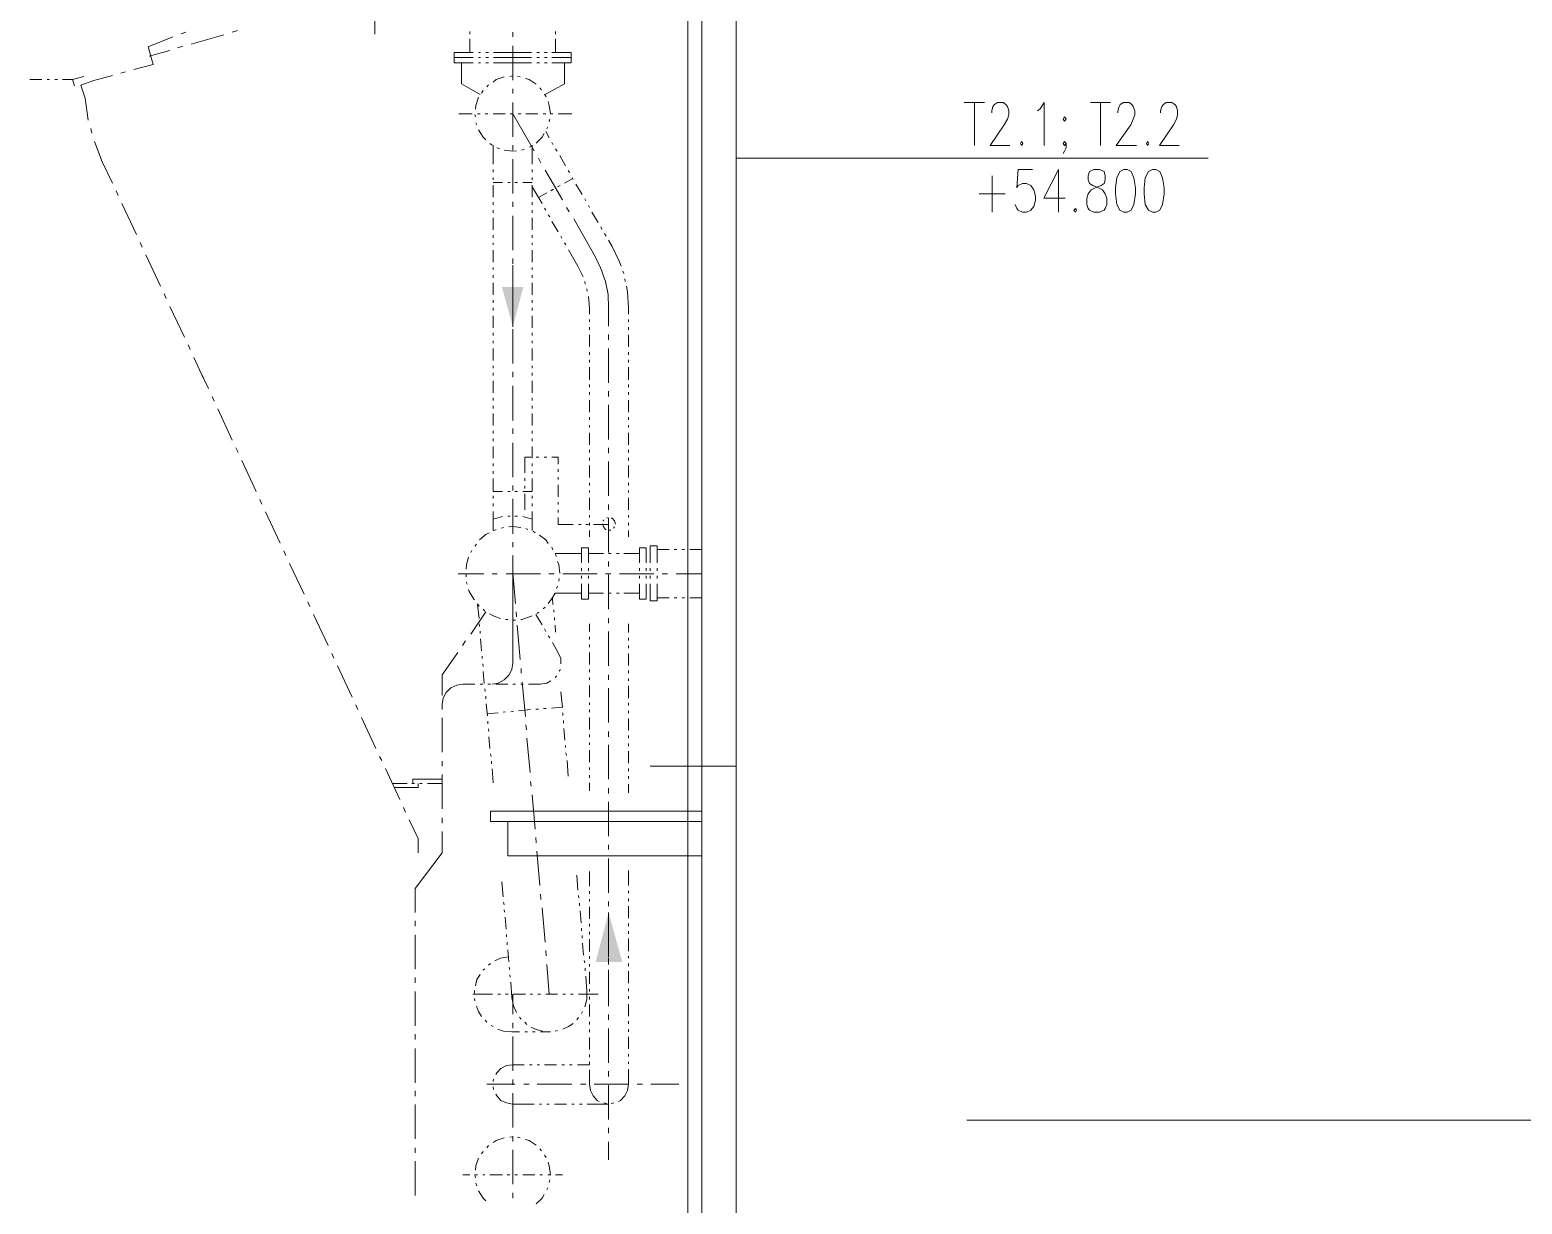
# Model space of a CAD drawing. Header units: millimetres. Extents: x 0 to 588, y 0 to 874.
# Drawn here: x 133.5 to 194.2, y 286.4 to 334.2 of the extents above; entities that cross this region are included whole.
import ezdxf

# ---------------------------------------------------------------- set-up
doc = ezdxf.new("R2010")
doc.units = ezdxf.units.MM
doc.layers.get('0').update_dxf_attribs({"lineweight": 18})

msp = doc.modelspace()

# ---------------------------------------------------------------- hatches: boundary and pattern name
for points in [[(153.12, 322.135), (152.675, 323.744), (153.543, 323.744)], [(157.014, 298.302), (157.565, 296.291), (156.485, 296.291)]]:
    msp.add_hatch(color=0).paths.add_polyline_path(points, flags=0)

# ---------------------------------------------------------------- linework, layer by layer
at = {"color": 0, "lineweight": 0}
for points in [[(160.232, 197.21), (160.232, 381.106)], [(160.803, 250.486), (160.803, 353.716)], [(162.2, 251.291), (162.2, 353.081)], [(147.511, 334.666), (147.511, 334.031)], [(138.282, 333.523), (139.298, 333.925)], [(139.637, 334.052), (139.827, 334.116)], [(140.039, 333.629), (141.372, 334.01)], [(141.711, 334.116), (141.923, 334.179)], [(151.363, 334.137), (151.363, 334.031)], [(151.363, 333.841), (151.363, 333.29)], [(153.12, 334.116), (153.12, 333.925)], [(154.855, 334.137), (154.855, 334.031)], [(154.855, 333.841), (154.855, 333.29)], [(138.494, 332.803), (138.282, 333.523)], [(138.324, 333.142), (139.171, 333.375)], [(139.488, 333.481), (139.7, 333.544)], [(150.728, 333.29), (150.728, 333.079)], [(151.511, 333.29), (150.728, 333.29)], [(151.807, 333.29), (151.723, 333.29)], [(152.125, 333.29), (152.019, 333.29)], [(153.12, 333.29), (152.337, 333.29)], [(153.12, 333.565), (153.12, 332.168)], [(153.882, 333.29), (153.12, 333.29)], [(154.199, 333.29), (154.093, 333.29)], [(154.517, 333.29), (154.411, 333.29)], [(155.49, 333.29), (154.707, 333.29)], [(155.49, 333.29), (155.49, 333.079)], [(137.71, 332.592), (138.494, 332.803)], [(151.511, 333.079), (150.728, 333.079)], [(150.728, 333.079), (150.728, 332.867)], [(151.511, 332.867), (150.728, 332.867)], [(151.786, 331.576), (151.024, 332.02), (151.024, 332.867)], [(151.807, 333.079), (151.723, 333.079)], [(151.807, 332.867), (151.723, 332.867)], [(152.125, 333.079), (152.019, 333.079)], [(152.125, 332.867), (152.019, 332.867)], [(153.12, 333.079), (152.337, 333.079)], [(153.12, 332.867), (152.337, 332.867)], [(153.12, 333.079), (153.882, 333.079)], [(153.12, 332.867), (153.882, 332.867)], [(154.093, 333.079), (154.199, 333.079)], [(154.093, 332.867), (154.199, 332.867)], [(154.411, 333.079), (154.517, 333.079)], [(154.411, 332.867), (154.517, 332.867)], [(154.432, 331.576), (155.215, 332.02), (155.215, 332.867)], [(154.707, 333.079), (155.49, 333.079)], [(154.707, 332.867), (155.49, 332.867)], [(155.49, 333.079), (155.49, 332.867)], [(133.964, 332.19), (133.477, 332.19)], [(134.281, 332.19), (134.175, 332.19)], [(134.599, 332.19), (134.493, 332.19)], [(135.213, 332.19), (134.81, 332.19)], [(135.678, 332.317), (135.213, 332.19), (135.297, 331.936)], [(136.081, 332.147), (135.551, 331.957), (135.721, 331.428), (135.848, 330.539)], [(136.081, 332.147), (136.843, 332.359)], [(137.181, 332.444), (137.372, 332.507)], [(152.125, 331.978), (152.061, 331.893)], [(152.76, 332.296), (152.442, 332.19), (152.315, 332.084)], [(153.099, 332.338), (152.993, 332.317)], [(153.416, 332.296), (153.31, 332.317)], [(154.072, 331.999), (153.776, 332.19), (153.628, 332.232)], [(151.723, 331.47), (151.617, 331.131), (151.596, 330.983)], [(151.913, 331.745), (151.85, 331.639)], [(153.12, 331.809), (153.12, 331.618)], [(154.284, 331.766), (154.22, 331.851)], [(154.474, 331.491), (154.411, 331.597)], [(150.918, 330.793), (151.469, 330.793)], [(151.575, 330.772), (151.596, 330.666)], [(151.68, 330.793), (151.786, 330.793)], [(151.998, 330.793), (152.104, 330.793)], [(152.315, 330.793), (152.802, 330.793)], [(153.014, 330.793), (153.12, 330.793)], [(153.12, 331.258), (153.12, 329.861)], [(153.988, 329.29), (153.12, 330.793)], [(153.331, 330.793), (153.437, 330.793)], [(153.649, 330.793), (154.136, 330.793)], [(154.347, 330.793), (154.453, 330.793)], [(154.644, 330.793), (154.601, 331.131), (154.559, 331.301)], [(154.644, 330.793), (154.665, 330.793)], [(154.665, 330.793), (154.75, 330.793)], [(154.961, 330.793), (155.512, 330.793)], [(171.471, 331.258), (172.297, 331.258)], [(171.894, 331.258), (171.894, 329.502)], [(172.593, 330.835), (172.593, 330.92), (172.635, 331.089), (172.699, 331.174), (172.826, 331.258), (173.059, 331.258), (173.165, 331.174), (173.228, 331.089), (173.292, 330.92), (173.292, 330.75), (173.228, 330.581), (173.101, 330.348), (172.53, 329.502), (173.334, 329.502)], [(174.456, 330.92), (174.561, 331.004), (174.731, 331.258), (174.731, 329.502)], [(176.615, 331.258), (177.419, 331.258)], [(177.017, 331.258), (177.017, 329.502)], [(177.715, 330.835), (177.715, 330.92), (177.779, 331.089), (177.821, 331.174), (177.948, 331.258), (178.181, 331.258), (178.287, 331.174), (178.35, 331.089), (178.414, 330.92), (178.414, 330.75), (178.35, 330.581), (178.244, 330.348), (177.652, 329.502), (178.477, 329.502)], [(179.451, 330.835), (179.451, 330.92), (179.514, 331.089), (179.578, 331.174), (179.684, 331.258), (179.917, 331.258), (180.044, 331.174), (180.107, 331.089), (180.149, 330.92), (180.149, 330.75), (180.107, 330.581), (179.98, 330.348), (179.409, 329.502), (180.213, 329.502)], [(135.953, 330.2), (135.996, 330.01)], [(151.617, 330.433), (151.659, 330.348)], [(151.723, 330.137), (151.913, 329.84), (152.019, 329.734)], [(154.495, 330.179), (154.538, 330.264)], [(154.601, 330.475), (154.623, 330.581)], [(136.102, 329.671), (136.419, 328.845)], [(152.188, 329.586), (152.273, 329.523)], [(152.315, 329.523), (152.315, 328.74)], [(153.12, 329.523), (153.12, 329.311)], [(153.903, 329.523), (153.903, 328.74)], [(154.072, 329.607), (154.305, 329.84), (154.39, 329.988)], [(154.601, 329.819), (154.453, 330.073)], [(154.75, 329.544), (154.707, 329.628)], [(175.62, 329.586), (175.556, 329.502), (175.493, 329.586), (175.556, 329.671), (175.62, 329.586), (175.62, 329.417), (175.556, 329.269), (175.493, 329.184)], [(152.464, 329.417), (152.569, 329.375)], [(152.76, 329.311), (153.12, 329.269), (153.268, 329.29)], [(153.12, 328.951), (153.12, 327.554)], [(153.48, 329.311), (153.585, 329.353)], [(153.797, 329.438), (153.882, 329.48)], [(154.263, 328.803), (154.157, 328.993)], [(154.919, 329.269), (154.855, 329.375)], [(155.257, 328.676), (155.025, 329.099)], [(181.398, 328.993), (162.2, 328.993)], [(136.843, 327.978), (136.419, 328.845)], [(152.315, 328.528), (152.315, 328.422)], [(153.903, 328.528), (153.903, 328.422)], [(155.131, 327.3), (154.432, 328.507)], [(155.427, 328.401), (155.363, 328.486)], [(174.244, 328.528), (173.673, 328.528), (173.609, 327.787), (173.673, 327.872), (173.842, 327.956), (174.011, 327.956), (174.18, 327.872), (174.308, 327.702), (174.371, 327.448), (174.371, 327.279), (174.308, 327.025), (174.18, 326.877), (174.011, 326.792), (173.842, 326.792), (173.673, 326.877), (173.609, 326.94), (173.546, 327.11)], [(175.302, 328.528), (174.71, 327.364), (175.577, 327.364)], [(175.302, 328.528), (175.302, 326.792)], [(152.315, 328.21), (152.315, 328.104)], [(152.696, 327.999), (152.315, 327.999)], [(152.315, 327.893), (152.315, 327.406)], [(153.014, 327.999), (152.908, 327.999)], [(153.31, 327.999), (153.204, 327.999)], [(153.903, 327.999), (153.522, 327.999)], [(153.903, 328.21), (153.903, 328.104)], [(153.903, 327.893), (153.903, 327.406)], [(154.305, 327.152), (153.903, 327.829)], [(154.771, 327.724), (154.665, 327.66)], [(155.046, 327.872), (154.94, 327.829)], [(155.554, 328.168), (155.215, 327.978)], [(155.575, 328.126), (155.533, 328.21)], [(155.935, 327.512), (155.681, 327.935)], [(172.614, 328.274), (172.614, 326.792)], [(137.075, 327.469), (136.991, 327.66)], [(137.816, 325.882), (137.224, 327.152)], [(152.315, 327.194), (152.315, 327.089)], [(153.12, 327.216), (153.12, 327.004)], [(153.903, 327.194), (153.903, 327.089)], [(154.495, 327.575), (154.157, 327.385)], [(156.083, 327.258), (156.041, 327.342)], [(172.085, 327.533), (173.143, 327.533)], [(152.315, 326.877), (152.315, 326.771)], [(152.315, 326.559), (152.315, 326.072)], [(153.12, 326.644), (153.12, 325.247)], [(153.903, 326.877), (153.903, 326.771)], [(153.903, 326.559), (153.903, 326.072)], [(154.453, 326.877), (154.411, 326.962)], [(154.623, 326.602), (154.559, 326.686)], [(155.406, 326.813), (155.3, 326.983)], [(157.014, 322.897), (156.993, 323.448), (156.887, 323.977), (156.697, 324.506), (156.464, 324.993), (155.596, 326.517)], [(156.231, 326.983), (156.189, 327.067)], [(156.591, 326.369), (156.337, 326.792)], [(154.961, 325.988), (154.707, 326.411)], [(156.739, 326.094), (156.697, 326.2)], [(156.909, 325.818), (156.845, 325.924)], [(138.049, 325.374), (137.964, 325.565)], [(152.315, 325.861), (152.315, 325.755)], [(152.315, 325.543), (152.315, 325.459)], [(153.903, 325.861), (153.903, 325.755)], [(153.903, 325.543), (153.903, 325.459)], [(155.109, 325.734), (155.067, 325.818)], [(155.279, 325.459), (155.215, 325.543)], [(157.162, 325.395), (157.014, 325.649)], [(157.522, 324.591), (157.438, 324.803), (157.162, 325.395)], [(138.79, 323.786), (138.197, 325.057)], [(152.315, 325.247), (152.315, 324.76)], [(153.12, 324.908), (153.12, 324.697)], [(153.903, 325.247), (153.903, 324.76)], [(155.977, 324.168), (155.766, 324.591), (155.385, 325.268)], [(152.315, 324.548), (152.315, 324.443)], [(152.315, 324.231), (152.315, 324.125)], [(153.12, 324.633), (153.12, 323.808)], [(153.12, 324.337), (153.12, 322.94)], [(153.903, 324.548), (153.903, 324.443)], [(153.903, 324.231), (153.903, 324.125)], [(157.628, 324.295), (157.586, 324.4)], [(157.692, 323.977), (157.671, 324.083)], [(139.023, 323.279), (138.938, 323.469)], [(152.315, 323.913), (152.315, 323.427)], [(153.12, 323.596), (153.12, 323.49)], [(153.903, 323.913), (153.903, 323.427)], [(156.062, 323.871), (156.041, 323.977)], [(156.147, 323.575), (156.125, 323.681)], [(157.819, 322.897), (157.776, 323.554), (157.734, 323.786)], [(139.763, 321.712), (139.171, 322.961)], [(152.315, 323.215), (152.315, 323.109)], [(152.315, 322.897), (152.315, 322.792)], [(153.12, 323.279), (153.12, 323.173)], [(153.12, 322.961), (153.12, 322.135)], [(153.903, 323.215), (153.903, 323.109)], [(153.903, 322.897), (153.903, 322.792)], [(156.231, 322.897), (156.189, 323.363)], [(156.231, 322.897), (156.231, 322.644)], [(157.014, 322.897), (157.014, 322.157)], [(157.819, 322.897), (157.819, 322.644)], [(152.315, 322.58), (152.315, 322.093)], [(153.12, 322.601), (153.12, 322.389)], [(153.903, 322.58), (153.903, 322.093)], [(156.231, 322.432), (156.231, 322.326)], [(157.819, 322.432), (157.819, 322.326)], [(152.315, 321.882), (152.315, 321.776)], [(153.12, 322.03), (153.12, 320.633)], [(153.903, 321.882), (153.903, 321.776)], [(156.231, 322.114), (156.231, 322.009)], [(156.231, 321.797), (156.231, 321.31)], [(157.014, 321.818), (157.014, 321.606)], [(157.819, 322.114), (157.819, 322.009)], [(157.819, 321.797), (157.819, 321.31)], [(139.996, 321.204), (139.912, 321.395)], [(152.315, 321.564), (152.315, 321.458)], [(152.315, 321.247), (152.315, 320.76)], [(153.903, 321.564), (153.903, 321.458)], [(153.903, 321.247), (153.903, 320.76)], [(156.231, 321.098), (156.231, 320.993)], [(157.014, 321.247), (157.014, 319.849)], [(157.819, 321.098), (157.819, 320.993)], [(140.547, 319.998), (140.144, 320.887)], [(152.315, 320.548), (152.315, 320.442)], [(153.903, 320.548), (153.903, 320.442)], [(156.231, 320.781), (156.231, 320.675)], [(156.231, 320.485), (156.231, 319.976)], [(157.819, 320.781), (157.819, 320.675)], [(157.819, 320.485), (157.819, 319.976)], [(140.737, 319.617), (140.377, 320.379)], [(152.315, 320.252), (152.315, 320.146)], [(152.315, 319.934), (152.315, 319.447)], [(153.12, 320.294), (153.12, 320.082)], [(153.903, 320.252), (153.903, 320.146)], [(153.903, 319.934), (153.903, 319.447)], [(140.97, 319.109), (140.885, 319.299)], [(152.315, 319.236), (152.315, 319.13)], [(153.12, 319.723), (153.12, 318.325)], [(153.903, 319.236), (153.903, 319.13)], [(156.231, 319.786), (156.231, 319.68)], [(156.231, 319.469), (156.231, 319.363)], [(157.014, 319.511), (157.014, 319.299)], [(157.819, 319.786), (157.819, 319.68)], [(157.819, 319.469), (157.819, 319.363)], [(141.711, 317.521), (141.118, 318.791)], [(152.315, 318.918), (152.315, 318.812)], [(152.315, 318.601), (152.315, 318.114)], [(153.903, 318.918), (153.903, 318.812)], [(153.903, 318.601), (153.903, 318.114)], [(156.231, 319.151), (156.231, 318.664)], [(157.014, 318.961), (157.014, 317.542)], [(157.819, 319.151), (157.819, 318.664)], [(156.231, 318.452), (156.231, 318.347)], [(156.231, 318.135), (156.231, 318.029)], [(157.819, 318.452), (157.819, 318.347)], [(157.819, 318.135), (157.819, 318.029)], [(152.315, 317.902), (152.315, 317.796)], [(152.315, 317.585), (152.315, 317.479)], [(153.12, 317.987), (153.12, 317.775)], [(153.12, 317.415), (153.12, 316.018)], [(153.903, 317.902), (153.903, 317.796)], [(153.903, 317.585), (153.903, 317.479)], [(156.231, 317.817), (156.231, 317.331)], [(157.819, 317.817), (157.819, 317.331)], [(141.944, 317.013), (141.859, 317.204)], [(152.315, 317.267), (152.315, 316.78)], [(153.861, 316.823), (153.607, 316.823)], [(153.607, 316.188), (153.607, 316.823)], [(153.903, 317.267), (153.903, 316.78)], [(154.178, 316.823), (154.072, 316.823)], [(154.495, 316.823), (154.39, 316.823)], [(154.961, 316.823), (154.707, 316.823)], [(154.961, 316.823), (154.961, 316.548)], [(156.231, 317.119), (156.231, 317.013)], [(156.231, 316.801), (156.231, 316.696)], [(157.014, 317.204), (157.014, 316.992)], [(157.819, 317.119), (157.819, 317.013)], [(157.819, 316.801), (157.819, 316.696)], [(142.685, 315.426), (142.092, 316.696)], [(152.315, 316.569), (152.315, 316.463)], [(152.315, 316.251), (152.315, 316.145)], [(153.903, 316.569), (153.903, 316.463)], [(153.903, 316.251), (153.903, 316.145)], [(154.961, 316.336), (154.961, 316.23)], [(156.231, 316.484), (156.231, 315.997)], [(157.014, 316.653), (157.014, 315.256)], [(157.819, 316.484), (157.819, 315.997)], [(152.315, 315.955), (152.315, 315.447)], [(153.12, 315.68), (153.12, 315.468)], [(153.607, 315.87), (153.607, 315.976)], [(153.607, 315.553), (153.607, 315.659)], [(153.903, 315.955), (153.903, 315.447)], [(154.961, 316.018), (154.961, 315.913)], [(154.961, 315.701), (154.961, 315.214)], [(156.231, 315.786), (156.231, 315.68)], [(157.819, 315.786), (157.819, 315.68)], [(142.917, 314.918), (142.833, 315.108)], [(152.696, 315.426), (152.315, 315.426)], [(152.315, 315.256), (152.315, 315.151)], [(153.014, 315.426), (152.908, 315.426)], [(153.12, 315.129), (153.12, 313.711)], [(153.31, 315.426), (153.204, 315.426)], [(153.903, 315.426), (153.522, 315.426)], [(153.607, 314.685), (153.607, 315.341)], [(153.903, 315.256), (153.903, 315.151)], [(154.961, 315.002), (154.961, 314.897)], [(156.231, 315.468), (156.231, 315.383)], [(156.231, 315.172), (156.231, 314.685)], [(157.819, 315.468), (157.819, 315.383)], [(157.819, 315.172), (157.819, 314.685)], [(143.658, 313.33), (143.065, 314.6)], [(152.315, 314.939), (152.315, 314.833)], [(152.315, 314.621), (152.315, 313.838)], [(152.696, 314.41), (152.315, 314.304)], [(153.014, 314.431), (152.908, 314.431)], [(153.31, 314.431), (153.204, 314.431)], [(153.903, 314.304), (153.522, 314.41)], [(153.903, 314.939), (153.903, 314.833)], [(153.903, 314.621), (153.903, 313.838)], [(154.961, 314.685), (154.961, 314.579)], [(154.961, 314.367), (154.961, 314.092)], [(156.231, 314.473), (156.231, 314.367)], [(156.993, 314.367), (156.93, 314.346)], [(157.014, 314.897), (157.014, 314.685)], [(157.819, 314.473), (157.819, 314.367)], [(152.167, 313.753), (152.04, 313.69), (151.765, 313.457)], [(152.442, 313.88), (152.379, 313.859), (152.337, 313.838)], [(152.739, 313.965), (152.654, 313.944)], [(153.437, 313.965), (153.12, 314.007), (152.95, 313.986)], [(153.733, 313.88), (153.649, 313.923)], [(154.03, 313.753), (153.945, 313.817)], [(155.575, 314.092), (154.961, 314.092)], [(155.893, 314.092), (155.787, 314.092)], [(156.189, 314.092), (156.083, 314.092)], [(156.231, 314.156), (156.231, 314.05)], [(156.231, 313.838), (156.231, 313.584)], [(157.014, 314.092), (156.4, 314.092)], [(156.76, 314.113), (156.803, 313.986), (156.887, 313.88), (156.909, 313.88)], [(156.824, 314.283), (156.803, 314.24), (156.781, 314.24)], [(157.014, 314.346), (157.014, 312.949)], [(157.036, 313.859), (157.099, 313.859)], [(157.29, 314.113), (157.247, 314.24), (157.162, 314.346), (157.12, 314.346)], [(157.205, 313.944), (157.247, 313.986)], [(157.29, 314.113), (157.311, 314.113)], [(157.819, 314.156), (157.819, 314.05)], [(157.819, 313.838), (157.819, 313.584)], [(151.638, 313.288), (151.575, 313.203)], [(153.12, 313.373), (153.12, 313.161)], [(154.559, 313.309), (154.453, 313.457), (154.199, 313.648)], [(154.75, 313.055), (154.707, 313.161)], [(156.189, 312.526), (156.189, 313.14), (155.914, 313.14), (155.914, 312.526)], [(158.538, 312.526), (158.538, 313.14), (158.263, 313.14), (158.263, 312.526)], [(158.983, 312.526), (158.983, 313.224), (158.708, 313.224), (158.708, 312.526)], [(143.891, 312.822), (143.806, 313.013)], [(151.321, 312.759), (151.236, 312.462), (151.215, 312.272)], [(151.447, 313.034), (151.405, 312.949)], [(153.12, 312.822), (153.12, 311.679)], [(155.914, 312.907), (154.834, 312.907)], [(154.876, 312.78), (154.876, 312.822), (154.855, 312.886)], [(155.025, 312.103), (154.982, 312.462), (154.94, 312.589)], [(156.189, 312.526), (156.189, 312.907)], [(156.189, 312.907), (156.803, 312.907)], [(157.014, 312.907), (157.12, 312.907)], [(157.014, 312.589), (157.014, 312.378)], [(157.332, 312.907), (157.438, 312.907)], [(157.628, 312.907), (158.263, 312.907)], [(159.47, 313.076), (158.983, 313.076), (158.983, 312.526)], [(159.787, 313.076), (159.681, 313.076)], [(160.105, 313.076), (159.999, 313.076)], [(160.803, 312.526), (160.803, 313.076), (160.316, 313.076)], [(144.632, 311.256), (144.039, 312.505)], [(151.934, 312.081), (150.897, 312.081)], [(151.215, 312.06), (151.215, 311.954)], [(152.485, 312.081), (152.273, 312.081)], [(154.242, 312.081), (152.845, 312.081)], [(153.12, 312.103), (153.226, 310.875)], [(153.12, 310.197), (153.12, 312.103)], [(154.792, 312.081), (154.58, 312.081)], [(155.025, 312.103), (155.046, 312.103)], [(156.549, 312.081), (155.152, 312.081)], [(155.914, 312.314), (155.914, 312.208)], [(155.914, 311.997), (155.914, 311.891)], [(156.189, 312.208), (156.189, 312.314)], [(156.189, 312.208), (156.189, 312.314)], [(156.189, 311.891), (156.189, 311.997)], [(156.189, 311.891), (156.189, 311.997)], [(157.099, 312.081), (156.887, 312.081)], [(157.014, 312.039), (157.014, 310.642)], [(158.856, 312.081), (157.459, 312.081)], [(158.263, 312.314), (158.263, 312.208)], [(158.263, 311.997), (158.263, 311.891)], [(158.538, 312.208), (158.538, 312.314)], [(158.538, 311.891), (158.538, 311.997)], [(158.708, 312.314), (158.708, 312.208)], [(158.708, 311.997), (158.708, 311.891)], [(158.983, 312.314), (158.983, 312.208)], [(158.983, 312.208), (158.983, 312.314)], [(158.983, 311.997), (158.983, 311.891)], [(158.983, 311.891), (158.983, 311.997)], [(159.406, 312.081), (159.195, 312.081)], [(160.803, 312.081), (159.766, 312.081)], [(160.803, 312.208), (160.803, 312.314)], [(160.803, 311.891), (160.803, 311.997)], [(151.236, 311.743), (151.236, 311.721), (151.257, 311.658)], [(151.321, 311.446), (151.342, 311.362), (151.532, 311.044), (151.553, 311.023)], [(154.898, 311.489), (154.94, 311.573)], [(154.982, 311.785), (155.004, 311.891)], [(155.914, 311.679), (155.914, 311.044), (156.189, 311.044)], [(156.189, 311.298), (156.189, 311.679)], [(156.189, 311.044), (156.189, 311.679)], [(158.263, 311.679), (158.263, 311.044), (158.538, 311.044)], [(158.538, 311.044), (158.538, 311.679)], [(158.708, 311.679), (158.708, 310.981), (158.983, 310.981)], [(158.983, 311.679), (158.983, 311.108), (159.47, 311.108)], [(158.983, 310.981), (158.983, 311.679)], [(160.803, 311.108), (160.803, 311.679)], [(144.865, 310.748), (144.78, 310.938)], [(151.68, 310.854), (151.744, 310.769)], [(151.68, 310.832), (151.744, 310.261)], [(154.347, 310.663), (154.432, 310.727)], [(154.559, 310.875), (154.686, 311.044), (154.834, 311.298)], [(154.728, 311.108), (154.75, 310.832)], [(155.914, 311.298), (154.834, 311.298)], [(156.803, 311.298), (156.189, 311.298)], [(157.12, 311.298), (157.014, 311.298)], [(157.438, 311.298), (157.332, 311.298)], [(158.263, 311.298), (157.628, 311.298)], [(159.681, 311.108), (159.787, 311.108)], [(159.999, 311.108), (160.105, 311.108)], [(160.316, 311.108), (160.803, 311.108)], [(145.606, 309.16), (145.013, 310.43)], [(151.405, 309.626), (152.019, 310.536)], [(151.913, 310.642), (151.977, 310.557)], [(152.167, 310.452), (152.379, 310.346), (152.612, 310.261)], [(152.823, 310.219), (152.908, 310.219)], [(153.12, 310.197), (153.226, 310.197)], [(153.12, 309.732), (153.12, 310.197)], [(153.12, 308.843), (153.12, 310.197)], [(153.247, 310.536), (153.268, 310.325)], [(153.437, 310.219), (153.48, 310.219), (153.839, 310.346), (153.903, 310.367)], [(154.305, 310.007), (154.051, 310.43)], [(154.093, 310.473), (154.178, 310.515)], [(154.771, 310.621), (154.792, 310.515)], [(154.813, 310.303), (154.813, 310.197)], [(157.014, 310.282), (157.014, 310.07)], [(151.744, 310.049), (151.765, 309.943)], [(151.786, 309.753), (151.786, 309.647)], [(153.12, 309.414), (153.12, 309.52)], [(153.289, 309.986), (153.416, 308.589)], [(154.453, 309.732), (154.411, 309.838)], [(154.623, 309.478), (154.559, 309.562)], [(154.834, 309.986), (154.855, 309.711)], [(156.231, 310.049), (156.231, 309.732)], [(156.231, 309.52), (156.231, 309.414)], [(157.014, 309.732), (157.014, 308.335)], [(157.819, 310.049), (157.819, 309.69)], [(151.066, 309.16), (151.194, 309.351)], [(151.807, 309.435), (151.85, 308.949)], [(153.12, 309.097), (153.12, 309.203)], [(153.12, 308.441), (153.12, 308.906)], [(154.961, 308.864), (154.728, 309.287)], [(156.231, 309.203), (156.231, 309.097)], [(157.819, 309.478), (157.819, 309.372)], [(157.819, 309.16), (157.819, 309.055)], [(145.838, 308.652), (145.754, 308.843)], [(146.579, 307.065), (145.987, 308.335)], [(150.241, 307.975), (150.876, 308.885)], [(151.871, 308.737), (151.871, 308.631)], [(151.892, 308.42), (151.913, 308.314)], [(152.273, 307.594), (152.527, 307.636), (152.76, 307.763), (152.95, 307.954), (153.077, 308.187), (153.12, 308.441)], [(155.067, 308.42), (155.067, 308.631), (154.961, 308.864)], [(156.231, 308.885), (156.231, 308.398)], [(157.819, 308.843), (157.819, 308.356)], [(150.241, 307.128), (150.241, 307.975)], [(151.913, 308.102), (151.956, 307.615)], [(153.458, 308.229), (153.458, 308.038)], [(153.501, 307.679), (153.628, 306.282)], [(154.242, 307.594), (154.495, 307.636), (154.665, 307.721)], [(154.834, 307.869), (154.898, 307.911), (154.898, 307.933)], [(155.004, 308.123), (155.025, 308.144), (155.046, 308.208)], [(156.231, 308.187), (156.231, 308.081)], [(156.231, 307.869), (156.231, 307.763)], [(157.014, 307.975), (157.014, 307.763)], [(157.819, 308.144), (157.819, 308.038)], [(157.819, 307.827), (157.819, 307.721)], [(151.088, 307.594), (150.834, 307.552), (150.601, 307.446), (150.41, 307.255), (150.283, 307.022), (150.241, 306.769)], [(151.575, 307.594), (151.088, 307.594)], [(151.892, 307.594), (151.786, 307.594)], [(151.977, 307.404), (151.998, 307.298)], [(152.019, 307.107), (152.019, 307.001)], [(152.209, 307.594), (152.104, 307.594)], [(152.908, 307.594), (152.421, 307.594)], [(153.226, 307.594), (153.12, 307.594)], [(153.543, 307.594), (153.437, 307.594)], [(154.242, 307.594), (153.755, 307.594)], [(155.067, 307.276), (155.131, 306.642)], [(156.231, 307.552), (156.231, 307.065)], [(157.014, 307.425), (157.014, 306.028)], [(157.819, 307.531), (157.819, 307.022)], [(146.812, 306.557), (146.727, 306.747)], [(150.241, 306.557), (150.241, 306.769)], [(152.04, 306.79), (152.083, 306.303)], [(152.823, 306.472), (152.718, 306.451)], [(153.141, 306.493), (153.035, 306.472)], [(153.839, 306.557), (153.352, 306.514)], [(154.157, 306.578), (154.051, 306.578)], [(154.474, 306.599), (154.369, 306.599)], [(155.131, 306.663), (154.686, 306.62)], [(156.231, 306.853), (156.231, 306.747)], [(156.231, 306.557), (156.231, 306.451)], [(157.819, 306.832), (157.819, 306.726)], [(157.819, 306.514), (157.819, 306.409)], [(147.553, 304.969), (146.96, 306.239)], [(150.241, 304.821), (150.241, 306.218)], [(152.527, 306.43), (152.083, 306.387)], [(152.104, 306.091), (152.104, 305.985)], [(153.649, 305.943), (153.67, 305.731)], [(155.152, 306.43), (155.152, 306.324)], [(155.173, 306.112), (155.173, 306.007)], [(156.231, 306.239), (156.231, 305.752)], [(157.819, 306.197), (157.819, 305.71)], [(152.125, 305.774), (152.146, 305.668)], [(152.146, 305.456), (152.188, 304.969)], [(153.691, 305.393), (153.818, 303.996)], [(155.194, 305.795), (155.236, 305.308)], [(156.231, 305.541), (156.231, 305.435)], [(157.014, 305.668), (157.014, 305.456)], [(157.819, 305.498), (157.819, 305.393)], [(147.786, 304.483), (147.701, 304.652)], [(152.209, 304.758), (152.231, 304.652)], [(155.257, 305.096), (155.257, 305.012)], [(155.279, 304.8), (155.3, 304.694)], [(156.231, 305.223), (156.231, 305.118)], [(156.231, 304.906), (156.231, 304.419)], [(157.014, 305.118), (157.014, 303.721)], [(157.819, 305.181), (157.819, 305.075)], [(157.819, 304.863), (157.819, 304.377)], [(148.526, 302.895), (147.934, 304.165)], [(150.241, 304.25), (150.241, 304.461)], [(152.252, 304.461), (152.252, 304.356)], [(152.273, 304.144), (152.315, 303.572)], [(155.321, 304.483), (155.363, 303.848)], [(156.231, 304.207), (156.231, 304.101)], [(157.819, 304.165), (157.819, 304.059)], [(162.2, 304.25), (158.708, 304.25)], [(148.823, 303.551), (148.23, 303.551)], [(149.119, 303.551), (149.013, 303.551)], [(149.056, 303.551), (149.056, 303.721)], [(150.241, 303.721), (149.056, 303.721)], [(149.267, 303.382), (149.267, 303.551)], [(149.437, 303.551), (149.331, 303.551)], [(150.241, 303.551), (149.648, 303.551)], [(150.241, 302.514), (150.241, 303.911)], [(153.839, 303.636), (153.861, 303.445)], [(156.231, 303.89), (156.231, 303.784)], [(156.231, 303.572), (156.231, 303.255)], [(157.819, 303.848), (157.819, 303.742)], [(157.819, 303.53), (157.819, 303.17)], [(149.267, 303.382), (148.294, 303.382)], [(153.903, 303.086), (154.03, 301.688)], [(157.014, 303.361), (157.014, 303.149)], [(148.759, 302.387), (148.675, 302.577)], [(152.209, 302.429), (152.209, 302.006), (160.803, 302.006)], [(152.209, 302.429), (160.803, 302.429)], [(157.014, 302.81), (157.014, 301.413)], [(149.267, 301.308), (148.907, 302.07)], [(149.14, 299.276), (150.241, 300.736), (150.241, 301.604)], [(150.241, 301.942), (150.241, 302.154)], [(152.908, 302.006), (152.908, 300.609), (160.803, 300.609)], [(149.267, 301.308), (149.267, 300.736)], [(154.051, 301.35), (154.072, 301.138)], [(157.014, 301.053), (157.014, 300.863)], [(154.093, 300.8), (154.22, 299.402)], [(157.014, 300.503), (157.014, 299.106)], [(155.723, 299.826), (155.766, 299.212)], [(156.231, 299.974), (156.231, 299.381)], [(157.819, 300.016), (157.819, 299.402)], [(149.14, 298.302), (149.14, 299.276)], [(152.675, 299.551), (152.718, 298.937)], [(157.819, 299.191), (157.819, 299.085)], [(152.739, 298.725), (152.76, 298.619)], [(154.242, 299.043), (154.263, 298.831)], [(155.787, 299), (155.808, 298.894)], [(155.829, 298.683), (155.829, 298.577)], [(156.231, 299.17), (156.231, 299.064)], [(156.231, 298.852), (156.231, 298.746)], [(157.014, 298.746), (157.014, 298.556)], [(157.819, 298.873), (157.819, 298.767)], [(149.14, 297.752), (149.14, 297.963)], [(152.76, 298.408), (152.781, 298.323)], [(152.802, 298.111), (152.845, 297.625)], [(154.305, 298.492), (154.432, 297.095)], [(155.85, 298.365), (155.893, 297.878)], [(156.231, 298.535), (156.231, 298.048)], [(157.014, 297.815), (157.014, 298.302)], [(157.014, 298.196), (157.014, 296.799)], [(157.819, 298.556), (157.819, 298.069)], [(149.14, 295.995), (149.14, 297.392)], [(152.866, 297.413), (152.866, 297.307)], [(155.914, 297.667), (155.914, 297.561)], [(155.935, 297.37), (155.935, 297.265)], [(156.231, 297.836), (156.231, 297.73)], [(156.231, 297.519), (156.231, 297.413)], [(157.014, 297.498), (157.014, 297.603)], [(157.819, 297.857), (157.819, 297.752)], [(157.819, 297.54), (157.819, 297.434)], [(152.887, 297.095), (152.887, 296.99)], [(152.908, 296.778), (152.95, 296.291)], [(154.453, 296.757), (154.474, 296.545)], [(155.956, 297.053), (155.998, 296.566)], [(156.231, 297.222), (156.231, 296.714)], [(157.014, 297.201), (157.014, 297.307)], [(157.014, 296.503), (157.014, 296.99)], [(157.819, 297.243), (157.819, 296.736)], [(152.209, 296.228), (152.125, 296.164)], [(152.929, 296.503), (152.612, 296.439), (152.379, 296.333)], [(154.495, 296.185), (154.601, 294.979)], [(156.019, 296.354), (156.041, 296.249)], [(156.231, 296.524), (156.231, 296.418)], [(156.231, 296.206), (156.231, 296.101)], [(157.014, 296.46), (157.014, 296.249)], [(157.014, 296.185), (157.014, 296.291)], [(157.819, 296.524), (157.819, 296.439)], [(157.819, 296.228), (157.819, 296.122)], [(149.14, 295.444), (149.14, 295.656)], [(151.786, 295.783), (151.659, 295.571), (151.596, 295.317)], [(151.977, 296.016), (151.892, 295.952)], [(152.971, 296.079), (152.993, 295.974)], [(152.993, 295.762), (153.014, 295.677)], [(156.062, 296.037), (156.062, 295.931)], [(156.083, 295.719), (156.125, 295.106)], [(156.231, 295.889), (156.231, 295.402)], [(157.014, 295.868), (157.014, 295.974)], [(157.014, 295.889), (157.014, 294.492)], [(157.014, 295.169), (157.014, 295.656)], [(157.819, 295.91), (157.819, 295.423)], [(149.14, 293.688), (149.14, 295.084)], [(152.294, 294.979), (151.49, 294.979)], [(151.553, 295.127), (151.553, 295.021)], [(152.612, 294.979), (152.506, 294.979)], [(152.929, 294.979), (152.823, 294.979)], [(153.035, 295.466), (153.077, 294.852)], [(153.628, 294.979), (153.12, 294.979)], [(153.12, 294.979), (153.12, 294.174)], [(153.924, 294.979), (153.818, 294.979)], [(154.242, 294.979), (154.136, 294.979)], [(154.94, 294.979), (154.453, 294.979)], [(155.257, 294.979), (155.152, 294.979)], [(155.575, 294.979), (155.469, 294.979)], [(156.591, 294.979), (155.787, 294.979)], [(156.041, 294.471), (156.125, 294.767), (156.125, 295.106)], [(156.231, 295.19), (156.231, 295.084)], [(157.819, 295.212), (157.819, 295.106)], [(151.553, 294.809), (151.575, 294.704)], [(151.638, 294.492), (151.723, 294.28), (151.85, 294.068)], [(153.077, 294.852), (153.141, 294.513), (153.268, 294.238)], [(156.231, 294.873), (156.231, 294.767)], [(156.231, 294.555), (156.231, 294.068)], [(157.819, 294.894), (157.819, 294.788)], [(157.819, 294.577), (157.819, 294.09)], [(151.998, 293.92), (152.061, 293.836)], [(153.12, 293.815), (153.12, 293.603)], [(153.395, 294.047), (153.458, 293.963)], [(153.607, 293.836), (153.691, 293.751)], [(155.152, 293.56), (155.385, 293.666), (155.575, 293.793)], [(155.723, 293.942), (155.787, 294.026)], [(155.914, 294.195), (155.956, 294.28)], [(156.231, 293.857), (156.231, 293.751)], [(157.014, 294.153), (157.014, 293.942)], [(157.819, 293.878), (157.819, 293.772)], [(149.14, 293.137), (149.14, 293.349)], [(152.231, 293.709), (152.315, 293.666)], [(152.506, 293.56), (152.739, 293.476), (153.077, 293.455)], [(153.395, 293.455), (153.077, 293.455)], [(153.12, 293.264), (153.12, 291.867)], [(153.712, 293.455), (153.607, 293.455)], [(153.861, 293.645), (154.072, 293.539), (154.326, 293.476)], [(154.03, 293.455), (153.924, 293.455)], [(154.559, 293.455), (154.242, 293.455)], [(154.538, 293.455), (154.644, 293.455)], [(154.834, 293.476), (154.94, 293.497)], [(156.231, 293.539), (156.231, 293.433)], [(156.231, 293.222), (156.231, 292.735)], [(157.014, 293.582), (157.014, 292.185)], [(157.819, 293.56), (157.819, 293.455)], [(157.819, 293.243), (157.819, 292.756)], [(149.14, 291.38), (149.14, 292.777)], [(156.231, 292.523), (156.231, 292.418)], [(157.819, 292.545), (157.819, 292.439)], [(153.099, 292.1), (152.866, 292.079), (152.633, 291.952), (152.464, 291.783), (152.421, 291.719)], [(153.585, 292.1), (153.099, 292.1)], [(153.903, 292.1), (153.797, 292.1)], [(154.199, 292.1), (154.114, 292.1)], [(154.898, 292.1), (154.411, 292.1)], [(155.215, 292.1), (155.109, 292.1)], [(155.533, 292.1), (155.427, 292.1)], [(156.231, 292.1), (155.744, 292.1)], [(156.231, 292.227), (156.231, 292.121)], [(156.231, 291.909), (156.231, 291.317)], [(157.819, 292.227), (157.819, 292.142)], [(157.819, 291.931), (157.819, 291.317)], [(152.061, 291.317), (153.204, 291.317)], [(152.337, 291.529), (152.315, 291.423)], [(153.12, 291.507), (153.12, 291.296)], [(153.564, 291.317), (153.776, 291.317)], [(154.114, 291.317), (155.512, 291.317)], [(155.871, 291.317), (156.083, 291.317)], [(156.231, 291.317), (156.274, 291.063), (156.379, 290.851), (156.549, 290.661), (156.633, 290.618)], [(156.422, 291.317), (157.819, 291.317)], [(157.014, 291.846), (157.014, 291.634)], [(157.417, 290.618), (157.501, 290.661), (157.671, 290.851), (157.776, 291.063), (157.819, 291.317)], [(158.179, 291.317), (158.39, 291.317)], [(158.729, 291.317), (159.872, 291.317)], [(149.14, 290.83), (149.14, 291.042)], [(152.315, 291.211), (152.337, 291.105)], [(152.421, 290.915), (152.464, 290.851), (152.633, 290.661), (152.866, 290.555), (153.099, 290.512)], [(153.12, 290.957), (153.12, 289.56)], [(157.014, 291.274), (157.014, 289.877)], [(160.803, 288.798), (160.803, 290.83)], [(149.14, 289.094), (149.14, 290.491)], [(153.099, 290.512), (153.988, 290.512)], [(154.199, 290.512), (154.284, 290.512)], [(154.495, 290.512), (154.601, 290.512)], [(154.813, 290.512), (155.3, 290.512)], [(155.512, 290.512), (155.617, 290.512)], [(155.829, 290.512), (155.935, 290.512)], [(156.147, 290.512), (157.014, 290.512)], [(156.824, 290.555), (156.93, 290.534)], [(157.12, 290.534), (157.226, 290.555)], [(157.014, 289.539), (157.014, 289.327)], [(171.577, 289.856), (232.537, 289.856)], [(152.76, 289.137), (152.442, 289.031), (152.315, 288.946)], [(153.099, 289.179), (152.993, 289.158)], [(153.12, 289.2), (153.12, 288.988)], [(153.416, 289.137), (153.31, 289.158)], [(154.072, 288.84), (153.776, 289.031), (153.628, 289.073)], [(157.014, 288.967), (157.014, 288.248)], [(149.14, 288.523), (149.14, 288.735)], [(151.723, 288.311), (151.617, 287.994), (151.596, 287.824)], [(151.913, 288.586), (151.85, 288.481)], [(152.125, 288.819), (152.061, 288.735)], [(153.12, 288.65), (153.12, 287.253)], [(154.284, 288.608), (154.22, 288.692)], [(154.474, 288.332), (154.411, 288.438)], [(149.14, 286.787), (149.14, 288.184)], [(154.644, 287.634), (154.601, 287.994), (154.559, 288.142)], [(151.088, 287.634), (151.363, 287.634)], [(151.575, 287.634), (151.68, 287.634)], [(151.575, 287.613), (151.596, 287.507)], [(151.617, 287.295), (151.659, 287.189)], [(151.892, 287.634), (151.977, 287.634)], [(152.188, 287.634), (152.696, 287.634)], [(152.887, 287.634), (152.993, 287.634)], [(153.204, 287.634), (153.31, 287.634)], [(153.522, 287.634), (154.009, 287.634)], [(154.22, 287.634), (154.326, 287.634)], [(154.495, 287.02), (154.538, 287.105)], [(154.538, 287.634), (154.644, 287.634)], [(154.601, 287.316), (154.623, 287.422)], [(154.644, 287.634), (154.665, 287.634)], [(154.855, 287.634), (155.131, 287.634)], [(151.723, 286.978), (151.913, 286.681), (152.019, 286.575)], [(153.12, 286.893), (153.12, 286.681)], [(154.072, 286.449), (154.305, 286.681), (154.39, 286.829)]]:
    msp.add_lwpolyline(points, dxfattribs=at)
for points in [[(175.556, 330.666), (175.493, 330.581), (175.556, 330.496), (175.62, 330.581)], [(173.799, 329.671), (173.757, 329.586), (173.799, 329.502), (173.863, 329.586)], [(178.943, 329.671), (178.88, 329.586), (178.943, 329.502), (178.985, 329.586)], [(176.742, 328.528), (176.572, 328.443), (176.509, 328.274), (176.509, 328.104), (176.572, 327.956), (176.699, 327.872), (176.932, 327.787), (177.101, 327.702), (177.207, 327.533), (177.271, 327.364), (177.271, 327.11), (177.207, 326.94), (177.165, 326.877), (176.975, 326.792), (176.742, 326.792), (176.572, 326.877), (176.509, 326.94), (176.466, 327.11), (176.466, 327.364), (176.509, 327.533), (176.636, 327.702), (176.805, 327.787), (177.038, 327.872), (177.165, 327.956), (177.207, 328.104), (177.207, 328.274), (177.165, 328.443), (176.975, 328.528)], [(177.969, 328.528), (177.8, 328.443), (177.673, 328.189), (177.631, 327.787), (177.631, 327.533), (177.673, 327.11), (177.8, 326.877), (177.969, 326.792), (178.096, 326.792), (178.266, 326.877), (178.371, 327.11), (178.435, 327.533), (178.435, 327.787), (178.371, 328.189), (178.266, 328.443), (178.096, 328.528)], [(179.133, 328.528), (178.964, 328.443), (178.837, 328.189), (178.795, 327.787), (178.795, 327.533), (178.837, 327.11), (178.964, 326.877), (179.133, 326.792), (179.261, 326.792), (179.43, 326.877), (179.536, 327.11), (179.599, 327.533), (179.599, 327.787), (179.536, 328.189), (179.43, 328.443), (179.261, 328.528)], [(176.001, 326.94), (175.937, 326.877), (176.001, 326.792), (176.043, 326.877)]]:
    msp.add_lwpolyline(points, close=True, dxfattribs=at)

doc.saveas('drawing.dxf')
